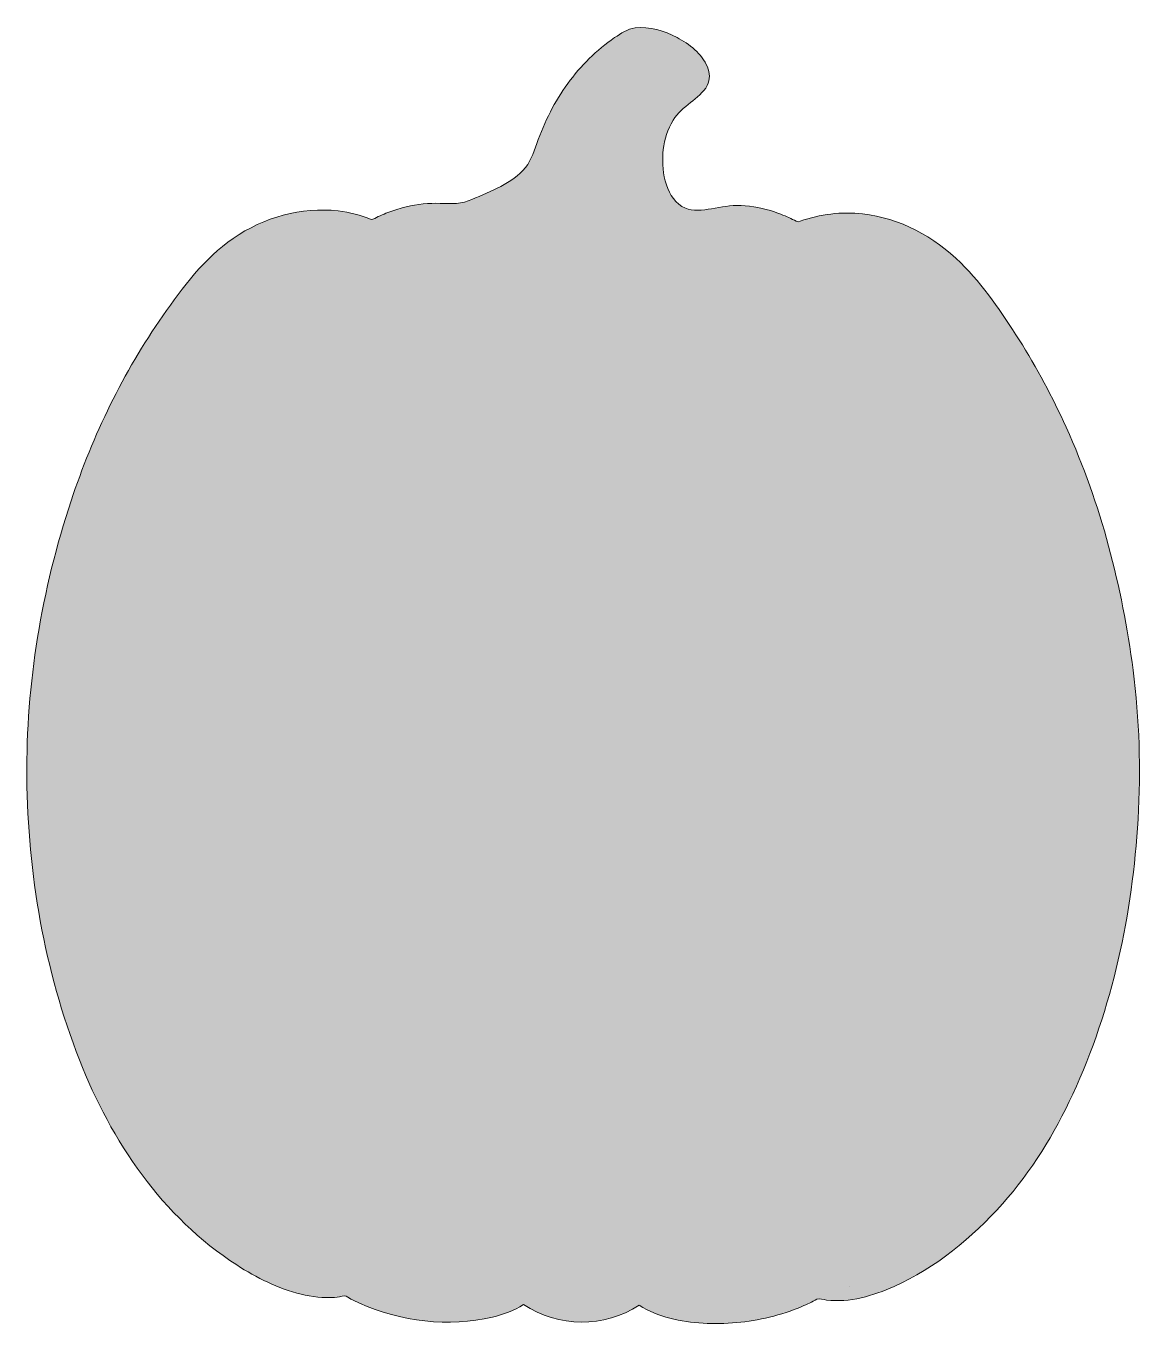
# Model space of a CAD drawing. Header units: inches. Extents: x 0 to 87, y 0 to 102.
import ezdxf

# ---------------------------------------------------------------- set-up
doc = ezdxf.new("R2010")
doc.units = ezdxf.units.IN
doc.header["$MEASUREMENT"] = 0
doc.layers.add('Layer 1', color=7, linetype='Continuous')

msp = doc.modelspace()

# ---------------------------------------------------------------- hatches: boundary and pattern name
at = {"layer": 'Layer 1', "true_color": 0xf05a28}
h = msp.add_hatch(color=20, dxfattribs=at)
h.dxf.hatch_style = 2
edge = h.paths.add_edge_path()
edge.add_spline(control_points=[(81.5, 70.26), (80.43, 72.63), (79.19, 74.93), (77.8, 77.13), (76.46, 79.22), (75.01, 81.39), (73.23, 83.15), (71.15, 85.2), (68.47, 86.67), (65.53, 86.99), (63.89, 87.17), (62.19, 86.98), (60.64, 86.41), (60.43, 86.33), (60.38, 86.39), (60.19, 86.49), (60, 86.59), (59.8, 86.68), (59.61, 86.76), (59.18, 86.95), (58.74, 87.11), (58.3, 87.25), (57.45, 87.5), (56.56, 87.65), (55.67, 87.65), (54.9, 87.64), (54.17, 87.47), (53.41, 87.35), (52.72, 87.24), (51.98, 87.2), (51.36, 87.58), (49.98, 88.44), (49.75, 90.57), (49.9, 92.03), (49.98, 92.84), (50.24, 93.63), (50.67, 94.33), (51.03, 94.9), (51.52, 95.31), (52.05, 95.72), (52.52, 96.11), (53.06, 96.51), (53.35, 97.06), (53.6, 97.52), (53.55, 98.04), (53.36, 98.51), (52.94, 99.55), (51.94, 100.31), (50.98, 100.82), (50, 101.34), (48.81, 101.72), (47.69, 101.57), (47.08, 101.48), (46.6, 101.15), (46.09, 100.81), (45.38, 100.32), (44.72, 99.77), (44.1, 99.17), (42.86, 97.96), (41.85, 96.53), (41.05, 94.99), (40.64, 94.19), (40.29, 93.36), (39.98, 92.51), (39.71, 91.73), (39.48, 91.01), (38.9, 90.39), (38.33, 89.79), (37.62, 89.36), (36.88, 89.01), (36.15, 88.66), (35.38, 88.3), (34.61, 88.01), (33.81, 87.71), (32.92, 87.81), (32.08, 87.82), (31.18, 87.83), (30.28, 87.69), (29.42, 87.46), (28.99, 87.34), (28.57, 87.21), (28.16, 87.04), (27.96, 86.96), (27.76, 86.88), (27.55, 86.78), (27.38, 86.7), (27.18, 86.55), (27, 86.56), (26.17, 86.89), (25.31, 87.11), (24.42, 87.22), (21.51, 87.57), (18.58, 86.72), (16.18, 85.07), (13.9, 83.49), (12.23, 81.25), (10.66, 79), (7.56, 74.56), (5.18, 69.64), (3.47, 64.5), (1.16, 57.54), (-0.07, 50.14), (0, 42.81), (0.07, 35.3), (1.37, 27.69), (4.12, 20.68), (6.63, 14.28), (10.61, 8.37), (16.46, 4.59), (18.01, 3.59), (19.7, 2.74), (21.5, 2.3), (22.35, 2.09), (23.25, 1.98), (24.13, 2.05), (24.39, 2.08), (24.65, 2.12), (24.92, 2.17), (25.02, 2.19), (25.31, 1.97), (25.41, 1.91), (25.63, 1.8), (25.86, 1.69), (26.09, 1.59), (29.27, 0.17), (33.11, -0.32), (36.51, 0.5), (37.36, 0.71), (38.21, 1.01), (38.95, 1.48), (41.65, -0.3), (45.3, -0.35), (48.01, 1.43), (49.48, 0.48), (51.3, 0.14), (53.02, 0.03), (54.77, -0.08), (56.54, 0.09), (58.24, 0.5), (59.11, 0.71), (59.96, 0.99), (60.78, 1.34), (61.18, 1.51), (61.57, 1.7), (61.95, 1.9), (62.15, 2), (62.49, 1.87), (62.71, 1.84), (64.52, 1.62), (66.36, 2.18), (68, 2.91), (71.26, 4.37), (74.13, 6.73), (76.5, 9.39), (78.78, 11.94), (80.58, 14.87), (82.01, 17.98), (85.12, 24.7), (86.71, 32.15), (87.13, 39.53), (87.36, 43.43), (87.24, 47.36), (86.74, 51.23), (85.89, 57.78), (84.23, 64.24), (81.5, 70.26)], knot_values=[0, 0, 0, 0, 1, 1, 1, 2, 2, 2, 3, 3, 3, 4, 4, 4, 5, 5, 5, 6, 6, 6, 7, 7, 7, 8, 8, 8, 9, 9, 9, 10, 10, 10, 11, 11, 11, 12, 12, 12, 13, 13, 13, 14, 14, 14, 15, 15, 15, 16, 16, 16, 17, 17, 17, 18, 18, 18, 19, 19, 19, 20, 20, 20, 21, 21, 21, 22, 22, 22, 23, 23, 23, 24, 24, 24, 25, 25, 25, 26, 26, 26, 27, 27, 27, 28, 28, 28, 29, 29, 29, 30, 30, 30, 31, 31, 31, 32, 32, 32, 33, 33, 33, 34, 34, 34, 35, 35, 35, 36, 36, 36, 37, 37, 37, 38, 38, 38, 39, 39, 39, 40, 40, 40, 41, 41, 41, 42, 42, 42, 43, 43, 43, 44, 44, 44, 45, 45, 45, 46, 46, 46, 47, 47, 47, 48, 48, 48, 49, 49, 49, 50, 50, 50, 51, 51, 51, 52, 52, 52, 53, 53, 53, 54, 54, 54, 55, 55, 55, 55], degree=3, periodic=1)
edge = h.paths.add_edge_path()
edge.add_spline(control_points=[(64.54, 2.92), (64.54, 2.92), (64.54, 2.92), (64.54, 2.93), (64.54, 2.93), (64.53, 2.92), (64.53, 2.92), (64.53, 2.92), (64.54, 2.92), (64.54, 2.92)], knot_values=[0, 0, 0, 0, 1, 1, 1, 2, 2, 2, 3, 3, 3, 3], degree=3, periodic=1)

# ---------------------------------------------------------------- linework, layer by layer
at = {"layer": 'Layer 1', "lineweight": 0}
for points, knots in [([(81.5, 70.26), (80.43, 72.63), (79.19, 74.93), (77.8, 77.13), (76.46, 79.22), (75.01, 81.39), (73.23, 83.15), (71.15, 85.2), (68.47, 86.67), (65.53, 86.99), (63.89, 87.17), (62.19, 86.98), (60.64, 86.41), (60.43, 86.33), (60.38, 86.39), (60.19, 86.49), (60, 86.59), (59.8, 86.68), (59.61, 86.76), (59.18, 86.95), (58.74, 87.11), (58.3, 87.25), (57.45, 87.5), (56.56, 87.65), (55.67, 87.65), (54.9, 87.64), (54.17, 87.47), (53.41, 87.35), (52.72, 87.24), (51.98, 87.2), (51.36, 87.58), (49.98, 88.44), (49.75, 90.57), (49.9, 92.03), (49.98, 92.84), (50.24, 93.63), (50.67, 94.33), (51.03, 94.9), (51.52, 95.31), (52.05, 95.72), (52.52, 96.11), (53.06, 96.51), (53.35, 97.06), (53.6, 97.52), (53.55, 98.04), (53.36, 98.51), (52.94, 99.55), (51.94, 100.31), (50.98, 100.82), (50, 101.34), (48.81, 101.72), (47.69, 101.57), (47.08, 101.48), (46.6, 101.15), (46.09, 100.81), (45.38, 100.32), (44.72, 99.77), (44.1, 99.17), (42.86, 97.96), (41.85, 96.53), (41.05, 94.99), (40.64, 94.19), (40.29, 93.36), (39.98, 92.51), (39.71, 91.73), (39.48, 91.01), (38.9, 90.39), (38.33, 89.79), (37.62, 89.36), (36.88, 89.01), (36.15, 88.66), (35.38, 88.3), (34.61, 88.01), (33.81, 87.71), (32.92, 87.81), (32.08, 87.82), (31.18, 87.83), (30.28, 87.69), (29.42, 87.46), (28.99, 87.34), (28.57, 87.21), (28.16, 87.04), (27.96, 86.96), (27.76, 86.88), (27.55, 86.78), (27.38, 86.7), (27.18, 86.55), (27, 86.56), (26.17, 86.89), (25.31, 87.11), (24.42, 87.22), (21.51, 87.57), (18.58, 86.72), (16.18, 85.07), (13.9, 83.49), (12.23, 81.25), (10.66, 79), (7.56, 74.56), (5.18, 69.64), (3.47, 64.5), (1.16, 57.54), (-0.07, 50.14), (0, 42.81), (0.07, 35.3), (1.37, 27.69), (4.12, 20.68), (6.63, 14.28), (10.61, 8.37), (16.46, 4.59), (18.01, 3.59), (19.7, 2.74), (21.5, 2.3), (22.35, 2.09), (23.25, 1.98), (24.13, 2.05), (24.39, 2.08), (24.65, 2.12), (24.92, 2.17), (25.02, 2.19), (25.31, 1.97), (25.41, 1.91), (25.63, 1.8), (25.86, 1.69), (26.09, 1.59), (29.27, 0.17), (33.11, -0.32), (36.51, 0.5), (37.36, 0.71), (38.21, 1.01), (38.95, 1.48), (41.65, -0.3), (45.3, -0.35), (48.01, 1.43), (49.48, 0.48), (51.3, 0.14), (53.02, 0.03), (54.77, -0.08), (56.54, 0.09), (58.24, 0.5), (59.11, 0.71), (59.96, 0.99), (60.78, 1.34), (61.18, 1.51), (61.57, 1.7), (61.95, 1.9), (62.15, 2), (62.49, 1.87), (62.71, 1.84), (64.52, 1.62), (66.36, 2.18), (68, 2.91), (71.26, 4.37), (74.13, 6.73), (76.5, 9.39), (78.78, 11.94), (80.58, 14.87), (82.01, 17.98), (85.12, 24.7), (86.71, 32.15), (87.13, 39.53), (87.36, 43.43), (87.24, 47.36), (86.74, 51.23), (85.89, 57.78), (84.23, 64.24), (81.5, 70.26)], [0, 0, 0, 0, 1, 1, 1, 2, 2, 2, 3, 3, 3, 4, 4, 4, 5, 5, 5, 6, 6, 6, 7, 7, 7, 8, 8, 8, 9, 9, 9, 10, 10, 10, 11, 11, 11, 12, 12, 12, 13, 13, 13, 14, 14, 14, 15, 15, 15, 16, 16, 16, 17, 17, 17, 18, 18, 18, 19, 19, 19, 20, 20, 20, 21, 21, 21, 22, 22, 22, 23, 23, 23, 24, 24, 24, 25, 25, 25, 26, 26, 26, 27, 27, 27, 28, 28, 28, 29, 29, 29, 30, 30, 30, 31, 31, 31, 32, 32, 32, 33, 33, 33, 34, 34, 34, 35, 35, 35, 36, 36, 36, 37, 37, 37, 38, 38, 38, 39, 39, 39, 40, 40, 40, 41, 41, 41, 42, 42, 42, 43, 43, 43, 44, 44, 44, 45, 45, 45, 46, 46, 46, 47, 47, 47, 48, 48, 48, 49, 49, 49, 50, 50, 50, 51, 51, 51, 52, 52, 52, 53, 53, 53, 54, 54, 54, 55, 55, 55, 55]), ([(64.54, 2.92), (64.54, 2.92), (64.54, 2.92), (64.54, 2.93), (64.54, 2.93), (64.53, 2.92), (64.53, 2.92), (64.53, 2.92), (64.54, 2.92), (64.54, 2.92)], [0, 0, 0, 0, 1, 1, 1, 2, 2, 2, 3, 3, 3, 3])]:
    msp.add_open_spline(points, degree=3, knots=knots, dxfattribs=at)

doc.saveas('drawing.dxf')
